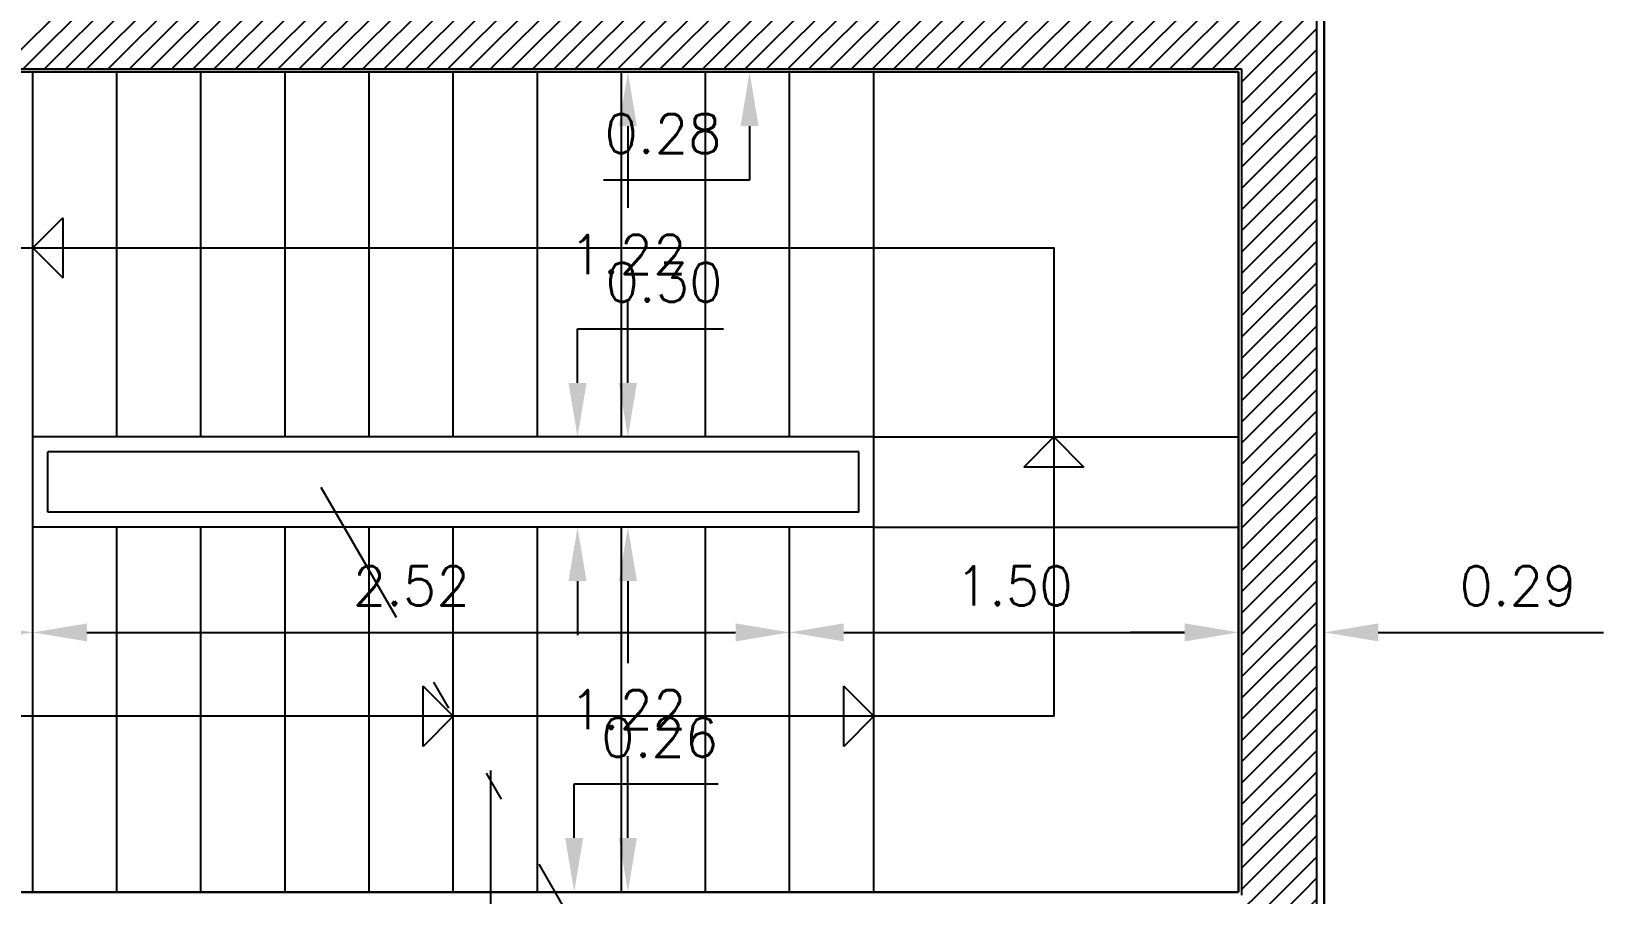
# Model space of a CAD drawing. Extents: x 19.8 to 90.6, y 5.5 to 74.
# Drawn here: x 77.55 to 82.78, y 55.92 to 58.79 of the extents above; entities that cross this region are included whole.
import ezdxf

# ---------------------------------------------------------------- set-up
doc = ezdxf.new("R2010")
doc.units = 0
doc.header["$MEASUREMENT"] = 0
doc.linetypes.add('1st floor plan$0$Divide', pattern=[1.25, 0.5, -0.25, 0, -0.25, 0, -0.25])
doc.linetypes.add('Solid', pattern=[0])
doc.layers.get('DEFPOINTS').update_dxf_attribs({"linetype": 'Solid'})
for name, color, linetype in [('1st floor plan$0$2FIN', 7, 'Continuous'), ('1st floor plan$0$ESTR', 92, 'Continuous'), ('1st floor plan$0$Hatch', 15, 'Continuous'), ('Dimensions (COTAS)', 212, 'Solid'), ('Xref_Plan', 7, 'Continuous')]:
    doc.layers.add(name, color=color, linetype=linetype)
doc.layers.add('1st floor plan$0$Partitions', color=7, linetype='Continuous', lineweight=30)
doc.styles.add('Simplex', font='SIMPLEX.SHX')
doc.dimstyles.get("Standard").update_dxf_attribs({"dimtxt": 0.13, "dimasz": 0.18, "dimexe": 0.18, "dimexo": 0.0625, "dimgap": 0.09, "dimtad": 1, "dimtih": 1, "dimtoh": 1, "dimzin": 0, "dimdsep": 46, "dimtxsty": 'Simplex', "dimcen": 0.09, "dimadec": 0, "dimazin": 0, "dimtfac": 1, "dimtofl": 0, "dimtmove": 0, "dimatfit": 3, "dimfxl": 1, "dimtolj": 1, "dimtzin": 0, "dimarcsym": 0})

# ---------------------------------------------------------------- blocks, each defined once
blk = doc.blocks.new('*D221')
at = {"layer": 'DEFPOINTS', "color": 0}
for p in [(79.3539, 55.9221), (79.5328, 55.9221), (79.5328, 55.6621)]:
    blk.add_point(p, dxfattribs=at)
at = {"layer": 'Dimensions (COTAS)', "color": 0, "lineweight": -2}
for p, q in [((79.3539, 56.1021), (79.3539, 56.2821)), ((79.3539, 56.2821), (79.8339, 56.2821)), ((79.4703, 55.9221), (79.1739, 55.9221)), ((79.4703, 55.6621), (79.1739, 55.6621)), ((79.3539, 55.4821), (79.3539, 55.3021))]:
    blk.add_line(p, q, dxfattribs=at)
at = {"layer": 'Dimensions (COTAS)', "color": 0}
for points in [[(79.3239, 56.1021), (79.3839, 56.1021), (79.3539, 55.9221)], [(79.3239, 55.4821), (79.3839, 55.4821), (79.3539, 55.6621)]]:
    blk.add_solid(points, dxfattribs=at)
at = {"layer": 'Dimensions (COTAS)', "color": 0, "insert": (79.6389, 56.4371), "char_height": 0.13, "attachment_point": 5, "style": 'Simplex'}
blk.add_mtext('\\A1;0.26', dxfattribs=at)
blk = doc.blocks.new('*D222')
at = {"layer": 'DEFPOINTS', "color": 0}
for p in [(79.5328, 57.1371), (79.5328, 57.1371), (79.5328, 55.9221)]:
    blk.add_point(p, dxfattribs=at)
at = {"layer": 'Dimensions (COTAS)', "color": 0, "lineweight": -2}
for p, q in [((79.4703, 57.1371), (79.3528, 57.1371)), ((79.5328, 56.9571), (79.5328, 56.6846)), ((79.5328, 56.1021), (79.5328, 56.3746)), ((79.4703, 55.9221), (79.3528, 55.9221))]:
    blk.add_line(p, q, dxfattribs=at)
at = {"layer": 'Dimensions (COTAS)', "color": 0}
for points in [[(79.5028, 56.9571), (79.5628, 56.9571), (79.5328, 57.1371)], [(79.5028, 56.1021), (79.5628, 56.1021), (79.5328, 55.9221)]]:
    blk.add_solid(points, dxfattribs=at)
at = {"layer": 'Dimensions (COTAS)', "color": 0, "insert": (79.5328, 56.5296), "char_height": 0.13, "attachment_point": 5, "style": 'Simplex'}
blk.add_mtext('\\A1;1.22', dxfattribs=at)
blk = doc.blocks.new('*D362')
at = {"layer": 'DEFPOINTS', "color": 0}
for p in [(76.3364, 56.7865), (77.5514, 56.7865), (77.5514, 56.7865)]:
    blk.add_point(p, dxfattribs=at)
at = {"layer": 'Dimensions (COTAS)', "color": 0, "lineweight": -2}
for p, q in [((76.3364, 56.849), (76.3364, 56.9665)), ((77.5514, 56.849), (77.5514, 56.9665)), ((76.5164, 56.7865), (77.3714, 56.7865))]:
    blk.add_line(p, q, dxfattribs=at)
at = {"layer": 'Dimensions (COTAS)', "color": 0}
for points in [[(76.5164, 56.8165), (76.5164, 56.7565), (76.3364, 56.7865)], [(77.3714, 56.8165), (77.3714, 56.7565), (77.5514, 56.7865)]]:
    blk.add_solid(points, dxfattribs=at)
at = {"layer": 'Dimensions (COTAS)', "color": 0, "insert": (76.9439, 56.9415), "char_height": 0.13, "attachment_point": 5, "style": 'Simplex'}
blk.add_mtext('\\A1;1.22', dxfattribs=at)
blk = doc.blocks.new('*D380')
at = {"layer": 'DEFPOINTS', "color": 0}
for p in [(77.5514, 56.7865), (80.0714, 56.7865), (80.0714, 56.7865)]:
    blk.add_point(p, dxfattribs=at)
at = {"layer": 'Dimensions (COTAS)', "color": 0, "lineweight": -2}
for p, q in [((77.5514, 56.849), (77.5514, 56.9665)), ((80.0714, 56.849), (80.0714, 56.9665)), ((77.7314, 56.7865), (79.8914, 56.7865))]:
    blk.add_line(p, q, dxfattribs=at)
at = {"layer": 'Dimensions (COTAS)', "color": 0}
for points in [[(77.7314, 56.8165), (77.7314, 56.7565), (77.5514, 56.7865)], [(79.8914, 56.8165), (79.8914, 56.7565), (80.0714, 56.7865)]]:
    blk.add_solid(points, dxfattribs=at)
at = {"layer": 'Dimensions (COTAS)', "color": 0, "insert": (78.8114, 56.9415), "char_height": 0.13, "attachment_point": 5, "style": 'Simplex'}
blk.add_mtext('\\A1;2.52', dxfattribs=at)
blk = doc.blocks.new('*D381')
at = {"layer": 'DEFPOINTS', "color": 0}
for p in [(79.5328, 58.6521), (79.5328, 58.6521), (79.5328, 57.4371)]:
    blk.add_point(p, dxfattribs=at)
at = {"layer": 'Dimensions (COTAS)', "color": 0, "lineweight": -2}
for p, q in [((79.4703, 58.6521), (79.3528, 58.6521)), ((79.5328, 58.4721), (79.5328, 58.1996)), ((79.5328, 57.6171), (79.5328, 57.8896)), ((79.4703, 57.4371), (79.3528, 57.4371))]:
    blk.add_line(p, q, dxfattribs=at)
at = {"layer": 'Dimensions (COTAS)', "color": 0}
for points in [[(79.5028, 58.4721), (79.5628, 58.4721), (79.5328, 58.6521)], [(79.5028, 57.6171), (79.5628, 57.6171), (79.5328, 57.4371)]]:
    blk.add_solid(points, dxfattribs=at)
at = {"layer": 'Dimensions (COTAS)', "color": 0, "insert": (79.5328, 58.0446), "char_height": 0.13, "attachment_point": 5, "style": 'Simplex'}
blk.add_mtext('\\A1;1.22', dxfattribs=at)
blk = doc.blocks.new('*D382')
at = {"layer": 'DEFPOINTS', "color": 0}
for p in [(79.3651, 57.4371), (79.5328, 57.4371), (79.5328, 57.1371)]:
    blk.add_point(p, dxfattribs=at)
at = {"layer": 'Dimensions (COTAS)', "color": 0, "lineweight": -2}
for p, q in [((79.3651, 57.6171), (79.3651, 57.7971)), ((79.3651, 57.7971), (79.8513, 57.7971)), ((79.4703, 57.4371), (79.1851, 57.4371)), ((79.4703, 57.1371), (79.1851, 57.1371)), ((79.3651, 56.9571), (79.3651, 56.7771))]:
    blk.add_line(p, q, dxfattribs=at)
at = {"layer": 'Dimensions (COTAS)', "color": 0}
for points in [[(79.3351, 57.6171), (79.3951, 57.6171), (79.3651, 57.4371)], [(79.3351, 56.9571), (79.3951, 56.9571), (79.3651, 57.1371)]]:
    blk.add_solid(points, dxfattribs=at)
at = {"layer": 'Dimensions (COTAS)', "color": 0, "insert": (79.6532, 57.9521), "char_height": 0.13, "attachment_point": 5, "style": 'Simplex'}
blk.add_mtext('\\A1;0.30', dxfattribs=at)
blk = doc.blocks.new('*D383')
at = {"layer": 'DEFPOINTS', "color": 0}
for p in [(79.5328, 58.9321), (79.9379, 58.9321), (79.5328, 58.6521)]:
    blk.add_point(p, dxfattribs=at)
at = {"layer": 'Dimensions (COTAS)', "color": 0, "lineweight": -2}
for p, q in [((79.9379, 59.1121), (79.9379, 59.2921)), ((79.5953, 58.9321), (80.1179, 58.9321)), ((79.5953, 58.6521), (80.1179, 58.6521)), ((79.9379, 58.4721), (79.9379, 58.2921)), ((79.9379, 58.2921), (79.4517, 58.2921))]:
    blk.add_line(p, q, dxfattribs=at)
at = {"layer": 'Dimensions (COTAS)', "color": 0}
for points in [[(79.9079, 59.1121), (79.9679, 59.1121), (79.9379, 58.9321)], [(79.9079, 58.4721), (79.9679, 58.4721), (79.9379, 58.6521)]]:
    blk.add_solid(points, dxfattribs=at)
at = {"layer": 'Dimensions (COTAS)', "color": 0, "insert": (79.6498, 58.4471), "char_height": 0.13, "attachment_point": 5, "style": 'Simplex'}
blk.add_mtext('\\A1;0.28', dxfattribs=at)
blk = doc.blocks.new('*D384')
at = {"layer": 'DEFPOINTS', "color": 0}
for p in [(80.0714, 56.7865), (81.5664, 56.7865), (81.5664, 56.7865)]:
    blk.add_point(p, dxfattribs=at)
at = {"layer": 'Dimensions (COTAS)', "color": 0, "lineweight": -2}
for p, q in [((80.0714, 56.849), (80.0714, 56.9665)), ((81.5664, 56.849), (81.5664, 56.9665)), ((80.2514, 56.7865), (81.3864, 56.7865))]:
    blk.add_line(p, q, dxfattribs=at)
at = {"layer": 'Dimensions (COTAS)', "color": 0}
for points in [[(80.2514, 56.8165), (80.2514, 56.7565), (80.0714, 56.7865)], [(81.3864, 56.8165), (81.3864, 56.7565), (81.5664, 56.7865)]]:
    blk.add_solid(points, dxfattribs=at)
at = {"layer": 'Dimensions (COTAS)', "color": 0, "insert": (80.8189, 56.9415), "char_height": 0.13, "attachment_point": 5, "style": 'Simplex'}
blk.add_mtext('\\A1;1.50', dxfattribs=at)
blk = doc.blocks.new('*D385')
at = {"layer": 'DEFPOINTS', "color": 0}
for p in [(81.5664, 56.7865), (81.8514, 56.7865), (81.8514, 56.7865)]:
    blk.add_point(p, dxfattribs=at)
at = {"layer": 'Dimensions (COTAS)', "color": 0, "lineweight": -2}
for p, q in [((81.5664, 56.849), (81.5664, 56.9665)), ((81.8514, 56.849), (81.8514, 56.9665)), ((81.3864, 56.7865), (81.2064, 56.7865)), ((82.0314, 56.7865), (82.7814, 56.7865))]:
    blk.add_line(p, q, dxfattribs=at)
at = {"layer": 'Dimensions (COTAS)', "color": 0}
for points in [[(81.3864, 56.8165), (81.3864, 56.7565), (81.5664, 56.7865)], [(82.0314, 56.8165), (82.0314, 56.7565), (81.8514, 56.7865)]]:
    blk.add_solid(points, dxfattribs=at)
at = {"layer": 'Dimensions (COTAS)', "color": 0, "insert": (82.4964, 56.9415), "char_height": 0.13, "attachment_point": 5, "style": 'Simplex'}
blk.add_mtext('\\A1;0.29', dxfattribs=at)
blk = doc.blocks.new('*X414')
at = {"color": 0, "linetype": 'ByBlock'}
for p, q in [((-2.9922, 11.857), (-2.7422, 12.107)), ((-2.9215, 11.857), (-2.6715, 12.107)), ((-2.8508, 11.857), (-2.6008, 12.107)), ((-2.7801, 11.857), (-2.5301, 12.107)), ((-2.7094, 11.857), (-2.4594, 12.107)), ((-2.6387, 11.857), (-2.3887, 12.107)), ((-2.568, 11.857), (-2.318, 12.107)), ((-2.4973, 11.857), (-2.2473, 12.107)), ((-2.4266, 11.857), (-2.1766, 12.107)), ((-2.3558, 11.857), (-2.1058, 12.107)), ((-2.2851, 11.857), (-2.0351, 12.107)), ((-2.2144, 11.857), (-1.9644, 12.107)), ((-2.1437, 11.857), (-1.8937, 12.107)), ((-2.073, 11.857), (-1.823, 12.107)), ((-2.0023, 11.857), (-1.7523, 12.107)), ((-1.9316, 11.857), (-1.6816, 12.107)), ((-1.8609, 11.857), (-1.6109, 12.107)), ((-1.7902, 11.857), (-1.5402, 12.107)), ((-1.7195, 11.857), (-1.4695, 12.107)), ((-1.6487, 11.857), (-1.3987, 12.107)), ((-1.578, 11.857), (-1.328, 12.107)), ((-1.5073, 11.857), (-1.2573, 12.107)), ((-1.4366, 11.857), (-1.1866, 12.107)), ((-1.3659, 11.857), (-1.1159, 12.107)), ((-1.2952, 11.857), (-1.0452, 12.107)), ((-1.2245, 11.857), (-0.9745, 12.107)), ((-1.1538, 11.857), (-0.9038, 12.107)), ((-1.0831, 11.857), (-0.8331, 12.107)), ((-1.0123, 11.857), (-0.7623, 12.107)), ((-0.9416, 11.857), (-0.6916, 12.107)), ((-0.8709, 11.857), (-0.6209, 12.107)), ((-0.8002, 11.857), (-0.5502, 12.107)), ((-0.7295, 11.857), (-0.4795, 12.107)), ((-0.6588, 11.857), (-0.4088, 12.107)), ((-0.5881, 11.857), (-0.3381, 12.107)), ((-0.5174, 11.857), (-0.2674, 12.107)), ((-0.4467, 11.857), (-0.1967, 12.107)), ((-0.3759, 11.857), (-0.1259, 12.107)), ((-0.3052, 11.857), (-0.0552, 12.107)), ((-0.2345, 11.857), (0.0155, 12.107)), ((-0.1638, 11.857), (0.0862, 12.107)), ((-0.0931, 11.857), (0.1569, 12.107)), ((-0.0224, 11.857), (0.2276, 12.107)), ((0.0483, 11.857), (0.2983, 12.107)), ((0.119, 11.857), (0.369, 12.107)), ((0.1897, 11.857), (0.4397, 12.107)), ((0.2604, 11.857), (0.5104, 12.107)), ((0.3312, 11.857), (0.5812, 12.107)), ((0.4019, 11.857), (0.6519, 12.107)), ((0.4726, 11.857), (0.7226, 12.107)), ((0.5433, 11.857), (0.7933, 12.107)), ((0.614, 11.857), (0.864, 12.107)), ((0.6847, 11.857), (0.9347, 12.107)), ((0.7554, 11.857), (1.0054, 12.107)), ((0.8261, 11.857), (1.0761, 12.107)), ((0.8968, 11.857), (1.1356, 12.0958)), ((0.9676, 11.857), (1.1356, 12.025)), ((1.0383, 11.857), (1.1356, 11.9543)), ((1.109, 11.857), (1.1356, 11.8836))]:
    blk.add_line(p, q, dxfattribs=at)
blk = doc.blocks.new('*X415')
at = {"color": 0, "linetype": 'ByBlock'}
for p, q in [((1.1356, 11.8836), (1.359, 12.107)), ((1.1356, 11.9543), (1.2883, 12.107)), ((1.1356, 12.025), (1.2176, 12.107)), ((1.1356, 12.0958), (1.1468, 12.107)), ((1.1356, 11.8129), (1.3856, 12.0629)), ((1.1356, 11.7422), (1.3856, 11.9922)), ((1.1356, 11.6715), (1.3856, 11.9215)), ((1.1356, 11.6008), (1.3856, 11.8508)), ((1.1356, 11.5301), (1.3856, 11.7801)), ((1.1356, 11.4594), (1.3856, 11.7094)), ((1.1356, 11.3886), (1.3856, 11.6386)), ((1.1356, 11.3179), (1.3856, 11.5679)), ((1.1356, 11.2472), (1.3856, 11.4972)), ((1.1356, 11.1765), (1.3856, 11.4265)), ((1.1356, 11.1058), (1.3856, 11.3558)), ((1.1356, 11.0351), (1.3856, 11.2851)), ((1.1356, 10.9644), (1.3856, 11.2144)), ((1.1356, 10.8937), (1.3856, 11.1437)), ((1.1356, 10.823), (1.3856, 11.073)), ((1.1356, 10.7522), (1.3856, 11.0022)), ((1.1356, 10.6815), (1.3856, 10.9315)), ((1.1356, 10.6108), (1.3856, 10.8608)), ((1.1356, 10.5401), (1.3856, 10.7901)), ((1.1356, 10.4694), (1.3856, 10.7194)), ((1.1356, 10.3987), (1.3856, 10.6487)), ((1.1356, 10.328), (1.3856, 10.578)), ((1.1356, 10.2573), (1.3856, 10.5073)), ((1.1356, 10.1866), (1.3856, 10.4366)), ((1.1356, 10.1159), (1.3856, 10.3659)), ((1.1356, 10.0451), (1.3856, 10.2951)), ((1.1356, 9.9744), (1.3856, 10.2244)), ((1.1356, 9.9037), (1.3856, 10.1537)), ((1.1356, 9.833), (1.3856, 10.083)), ((1.1356, 9.7623), (1.3856, 10.0123)), ((1.1356, 9.6916), (1.3856, 9.9416)), ((1.1356, 9.6209), (1.3856, 9.8709)), ((1.1356, 9.5502), (1.3856, 9.8002)), ((1.1356, 9.4795), (1.3856, 9.7295)), ((1.1356, 9.4087), (1.3856, 9.6587)), ((1.1356, 9.338), (1.3856, 9.588)), ((1.1356, 9.2673), (1.3856, 9.5173)), ((1.1356, 9.1966), (1.3856, 9.4466)), ((1.1356, 9.1259), (1.3856, 9.3759)), ((1.1974, 9.117), (1.3856, 9.3052)), ((1.2681, 9.117), (1.3856, 9.2345)), ((1.3388, 9.117), (1.3856, 9.1638))]:
    blk.add_line(p, q, dxfattribs=at)
blk = doc.blocks.new('*X416')
at = {"color": 0, "linetype": 'ByBlock'}
for p, q in [((1.1356, 8.9138), (1.3388, 9.117)), ((1.1356, 8.9845), (1.2681, 9.117)), ((1.1356, 9.0552), (1.1974, 9.117)), ((1.1356, 8.8431), (1.3856, 9.0931)), ((1.1356, 8.7723), (1.3856, 9.0223)), ((1.1356, 8.7016), (1.3856, 8.9516)), ((1.1356, 8.6309), (1.3856, 8.8809)), ((1.1356, 8.5602), (1.3856, 8.8102)), ((1.1356, 8.4895), (1.3856, 8.7395)), ((1.1356, 8.4188), (1.3856, 8.6688)), ((1.1356, 8.3481), (1.3856, 8.5981)), ((1.1356, 8.2774), (1.3856, 8.5274)), ((1.1356, 8.2067), (1.3856, 8.4567)), ((1.1356, 8.136), (1.3856, 8.386)), ((1.1356, 8.0652), (1.3856, 8.3152)), ((1.1356, 7.9945), (1.3856, 8.2445)), ((1.1356, 7.9238), (1.3856, 8.1738)), ((1.1356, 7.8531), (1.3856, 8.1031)), ((1.1356, 7.7824), (1.3856, 8.0324)), ((1.1356, 7.7117), (1.3856, 7.9617)), ((1.1356, 7.641), (1.3856, 7.891)), ((1.1356, 7.5703), (1.3856, 7.8203)), ((1.1356, 7.4996), (1.3856, 7.7496)), ((1.1356, 7.4288), (1.3856, 7.6788)), ((1.1356, 7.3581), (1.3856, 7.6081)), ((1.1356, 7.2874), (1.3856, 7.5374)), ((1.1356, 7.2167), (1.3856, 7.4667)), ((1.1356, 7.146), (1.3856, 7.396)), ((1.1356, 7.0753), (1.3856, 7.3253)), ((1.188, 7.057), (1.3856, 7.2546)), ((1.2587, 7.057), (1.3856, 7.1839)), ((1.3294, 7.057), (1.3856, 7.1132))]:
    blk.add_line(p, q, dxfattribs=at)
blk = doc.blocks.new('1st floor plan')
at = {"layer": '1st floor plan$0$2FIN'}
for p, q in [((77.5514, 57.4371), (77.5514, 58.6521)), ((77.8314, 57.4371), (77.8314, 58.6521)), ((78.1114, 57.4371), (78.1114, 58.6521)), ((78.3914, 57.4371), (78.3914, 58.6521)), ((78.6714, 57.4371), (78.6714, 58.6521)), ((78.9514, 57.4371), (78.9514, 58.6521)), ((79.2314, 57.4371), (79.2314, 58.6521)), ((79.5114, 57.4371), (79.5114, 58.6521)), ((79.7914, 57.4371), (79.7914, 58.6521)), ((80.0714, 57.4371), (80.0714, 58.6521)), ((80.3514, 57.4371), (80.3514, 58.6521)), ((77.5514, 58.0671), (77.6514, 58.1671)), ((77.6514, 58.1671), (77.6514, 57.9671)), ((77.5514, 58.0671), (77.6514, 57.9671)), ((80.3514, 57.4371), (77.5514, 57.4371)), ((77.5514, 55.9221), (77.5514, 57.4371)), ((80.3514, 57.4371), (81.5664, 57.4371)), ((80.3514, 57.1371), (80.3514, 57.4371)), ((80.9514, 57.4371), (80.8514, 57.3371)), ((80.9514, 57.4371), (81.0514, 57.3371)), ((80.3014, 57.3871), (77.6014, 57.3871)), ((77.6014, 57.1871), (77.6014, 57.3871)), ((80.3014, 57.1871), (80.3014, 57.3871)), ((81.0514, 57.3371), (80.8514, 57.3371)), ((80.3014, 57.1871), (77.6014, 57.1871)), ((80.3514, 57.1371), (77.5514, 57.1371)), ((77.8314, 55.9221), (77.8314, 57.1371)), ((78.1114, 55.9221), (78.1114, 57.1371)), ((78.3914, 55.9221), (78.3914, 57.1371)), ((78.6714, 55.9221), (78.6714, 57.1371)), ((78.9514, 55.9221), (78.9514, 57.1371)), ((79.2314, 55.9221), (79.2314, 57.1371)), ((79.5114, 55.9221), (79.5114, 57.1371)), ((79.7914, 55.9221), (79.7914, 57.1371)), ((80.0714, 55.9221), (80.0714, 57.1371)), ((80.3514, 55.9221), (80.3514, 57.1371)), ((80.3514, 57.1371), (81.5664, 57.1371)), ((78.9514, 56.5071), (78.8514, 56.6071)), ((78.8514, 56.4071), (78.8514, 56.6071)), ((80.3514, 56.5071), (80.2514, 56.6071)), ((80.2514, 56.4071), (80.2514, 56.6071)), ((78.9514, 56.5071), (78.8514, 56.4071)), ((80.3514, 56.5071), (80.2514, 56.4071)), ((79.0764, 55.6621), (79.0764, 56.3265))]:
    blk.add_line(p, q, dxfattribs=at)
at = {"layer": '1st floor plan$0$2FIN', "linetype": '1st floor plan$0$Divide'}
blk.add_line((78.5108, 57.2701), (79.3919, 55.744), dxfattribs=at)
at = {"layer": '1st floor plan$0$2FIN'}
blk.add_lwpolyline([(76.9514, 58.0671), (80.9514, 58.0671), (80.9514, 56.5071), (76.9514, 56.5071)], close=True, dxfattribs=at)
at = {"layer": '1st floor plan$0$ESTR'}
for p, q in [((81.8264, 51.9621), (81.8264, 58.9121)), ((76.3264, 58.6621), (81.5764, 58.6621)), ((81.5764, 58.6621), (81.5764, 55.9121))]:
    blk.add_line(p, q, dxfattribs=at)
at = {"layer": '1st floor plan$0$Partitions'}
for p, q in [((81.8514, 51.8821), (81.8514, 67.7571)), ((76.3364, 58.6521), (81.5664, 58.6521)), ((81.5664, 58.6521), (81.5664, 55.9221)), ((81.5664, 55.9221), (76.3364, 55.9221))]:
    blk.add_line(p, q, dxfattribs=at)
at = {"layer": '1st floor plan$0$Hatch', "linetype": 'ByBlock'}
for name in ['*X414', '*X415', '*X416']:
    blk.add_blockref(name, (80.4408, 46.8051), dxfattribs=at)

msp = doc.modelspace()

# ---------------------------------------------------------------- block references
at = {"layer": 'Xref_Plan'}
msp.add_blockref('1st floor plan', (0, 0), dxfattribs=at)

# ---------------------------------------------------------------- dimensions: what is measured, and where the dimension line sits
at = {"layer": 'Dimensions (COTAS)'}
for base, p1, p2, picture, middle in [((79.9379, 58.9321), (79.5328, 58.6521), (79.5328, 58.9321), '*D383', (79.6498, 58.2921)), ((79.3651, 57.4371), (79.5328, 57.1371), (79.5328, 57.4371), '*D382', (79.6532, 57.7971)), ((79.3539, 55.9221), (79.5328, 55.6621), (79.5328, 55.9221), '*D221', (79.6389, 56.2821))]:
    dim = msp.add_linear_dim(base=base, p1=p1, p2=p2, angle=90, dimstyle='Standard', dxfattribs=at)
    dim.commit()
    dim.dimension.update_dxf_attribs({"geometry": picture, "text_midpoint": middle, "dimtype": 160})
for base, p1, p2, angle, picture, middle in [((79.5328171, 58.6520886), (79.5328171, 57.4370889), (79.5328171, 58.6520886), 90, '*D381', (79.5328171, 58.0445887)), ((79.5328171, 57.1370866), (79.5328171, 55.9220868), (79.5328171, 57.1370866), 90, '*D222', (79.5328171, 56.5295867)), ((77.551379, 56.786516), (76.336378, 56.786516), (77.551379, 56.786516), 0, '*D362', (76.943879, 56.941516)), ((80.0714, 56.7865), (77.5514, 56.7865), (80.0714, 56.7865), 0, '*D380', (78.8114, 56.9415)), ((81.5663792, 56.7865155), (80.071379, 56.7865155), (81.5663792, 56.7865155), 0, '*D384', (80.8188791, 56.9415155)), ((81.8513791, 56.7865155), (81.5663792, 56.7865155), (81.8513791, 56.7865155), 0, '*D385', (82.4963791, 56.9415155))]:
    dim = msp.add_linear_dim(base=base, p1=p1, p2=p2, angle=angle, dimstyle='Standard', dxfattribs=at)
    dim.commit()
    dim.dimension.update_dxf_attribs({"geometry": picture, "text_midpoint": middle})

doc.saveas('drawing.dxf')
